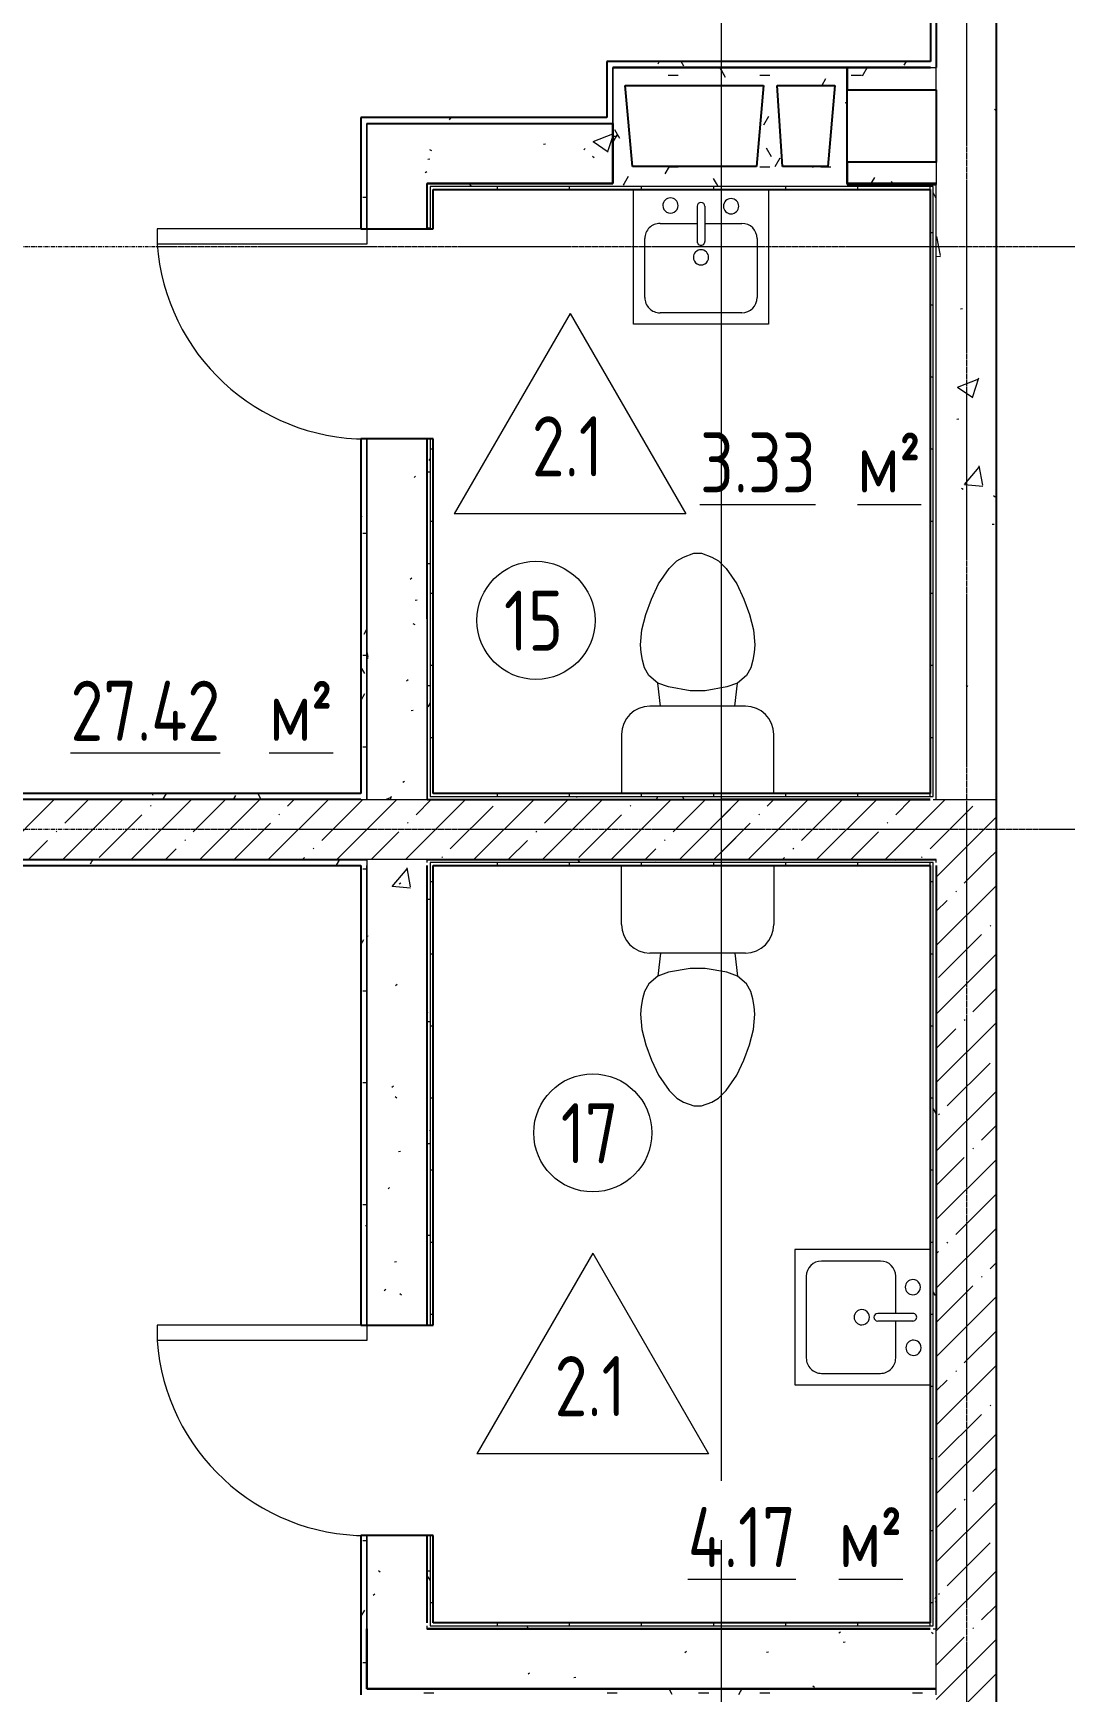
# Model space of a CAD drawing. Header units: millimetres. Extents: x -11854 to 4360091, y -19344 to 4989148.
# Drawn here: x 45137 to 48570, y 11977 to 17498 of the extents above; entities that cross this region are included whole.
import ezdxf

# ---------------------------------------------------------------- set-up
doc = ezdxf.new("R2010")
doc.units = ezdxf.units.MM
doc.linetypes.add('Линия сетки', pattern=[22.225, 12.7, -3.175, 3.175, -3.175])
for name, color, linetype, lineweight in [('A-AREA-IDEN', 254, 'Continuous', 9), ('A-DETL', 254, 'Continuous', 9), ('A-DOOR', 254, 'Continuous', 9), ('A-WALL', 254, 'Continuous', 9), ('P-SANR-FIXT', 254, 'Continuous', 9), ('S-GRID', 254, 'Continuous', 9)]:
    doc.layers.add(name, color=color, linetype=linetype, lineweight=lineweight)
doc.styles.add('ISOCPEUR', font='isocpeur.ttf', dxfattribs={"width": 0.8, "height": 200})
doc.styles.add('ISOCPEUR_B', font='', dxfattribs={"width": 0.8, "height": 200})
doc.styles.add('ISOCPEUR_B_1', font='', dxfattribs={"width": 0.8, "height": 200})
doc.styles.get('ISOCPEUR_B').set_extended_font_data('ISOCPEUR', bold=True)
doc.styles.get('ISOCPEUR_B_1').set_extended_font_data('ISOCPEUR', bold=True)
pattern_1 = [(45, (542041.67, 20914.14), (-114.049253, 114.049253), []), (45, (542155.72, 20914.14), (-114.049253, 114.049253), [201.613, -40.323, 3.353, -36.97])]
pattern_2 = [(50, (542041.7, 20914.14), (728.7365, -63.7558), [76.2, -838.2]), (355, (542041.7, 20914.14), (-140.9716, 764.2276), [60.96, -670.56]), (100.451, (542102.4, 20908.8), (587.77, 700.4668), [64.76, -712.36]), (46.184, (542041.7, 21117.3), (1084.3162, -168.171), [114.3, -1257.3]), (96.636, (542132, 21103.3), (949.61, 989.7098), [97.14, -1068.54]), (351.184, (542041.7, 21117.3), (949.6206, 989.7012), [91.44, -1005.84]), (21, (542143.3, 21066.54), (606.4579, -409.0606), [76.2, -838.2]), (326, (542143.3, 21066.54), (247.2083, 736.7529), [60.96, -670.56]), (71.451, (542193.8, 21032.46), (853.6683, 327.6855), [64.76, -712.36]), (37.5, (542041.67, 20914.14), (12.3547, 338.22012), [6.706, -655.726, 6.706, -674.014, -673.1]), (37.5, (542041.67, 20914.14), (12.3547, 338.22012), [-1343.152, 6.706, -666.394]), (7.5, (542041.67, 20914.14), (267.27887, 400.72213), [6.706, -381.406, 6.706, -640.486, -256.54]), (7.5, (542041.67, 20914.14), (267.27887, 400.72213), [-1035.304, 6.706, -249.834]), (327.5, (541815.1, 20914.14), (542.36333, -22.91534), [6.706, -247.294, 6.706, -785.774, -1051.56]), (327.5, (541815.1, 20914.14), (542.36333, -22.91534), [-1046.48, 6.706, -1044.854]), (317.5, (541713.5, 20914.14), (592.51696, 101.7071), [6.706, -323.494, 6.706, -519.582, -746.76]), (317.5, (541713.5, 20914.14), (592.51696, 101.7071), [-856.488, 6.706, -740.054])]
pattern_3 = [(0, (542041.67, 20914.14), (406.4, 101.6), [33.528, -271.272, 33.528, -271.272, -1625.6]), (0, (542041.67, 20914.14), (406.4, 101.6), [-609.6, 33.528, -576.072, 33.528, -271.272, -711.2]), (0, (542041.67, 20914.14), (406.4, 101.6), [-1524, 33.528, -169.672, 33.528, -474.472]), (120, (542194.07, 20964.94), (-291.18818, 301.152724), [33.528, -271.272, 33.528, -1896.872]), (120, (542194.07, 20964.94), (-291.18818, 301.152724), [-338.328, -271.272, 33.528, -576.072, -1016]), (120, (542194.07, 20964.94), (-291.18818, 301.152724), [-1219.2, 33.528, -271.272, 33.528, -677.672]), (120, (542194.07, 20964.94), (-291.18818, 301.152724), [-1557.528, -169.672, 33.528, -474.472]), (240, (542244.87, 21168.14), (-115.21182, -402.752724), [33.528, -271.272, 33.528, -1896.872]), (240, (542244.87, 21168.14), (-115.21182, -402.752724), [-338.328, -271.272, 33.528, -576.072, -1016]), (240, (542244.87, 21168.14), (-115.21182, -402.752724), [-1219.2, 33.528, -271.272, 33.528, -677.672]), (240, (542244.87, 21168.14), (-115.21182, -402.752724), [-1557.528, -169.672, 33.528, -474.472])]
pattern_4 = [(0, (542041.67, 20914.14), (0, 240), []), (90, (542041.67, 20914.14), (-240, 1e-14), [])]
pattern_5 = [(45, (542041.67, 20914.14), (-114.049253, 114.049253), []), (45, (542155.72, 20914.14), (-114.049253, 114.049253), [201.613, -40.323, 3.353, -36.97])]
pattern_6 = [(50, (542041.7, 20914.14), (728.7365, -63.7558), [76.2, -838.2]), (355, (542041.7, 20914.14), (-140.9716, 764.2276), [60.96, -670.56]), (100.451, (542102.4, 20908.8), (587.77, 700.4668), [64.76, -712.36]), (46.184, (542041.7, 21117.3), (1084.3162, -168.171), [114.3, -1257.3]), (96.636, (542132, 21103.3), (949.61, 989.7098), [97.14, -1068.54]), (351.184, (542041.7, 21117.3), (949.6206, 989.7012), [91.44, -1005.84]), (21, (542143.3, 21066.54), (606.4579, -409.0606), [76.2, -838.2]), (326, (542143.3, 21066.54), (247.2083, 736.7529), [60.96, -670.56]), (71.451, (542193.8, 21032.46), (853.6683, 327.6855), [64.76, -712.36]), (37.5, (542041.67, 20914.14), (12.3547, 338.22012), [6.706, -655.726, 6.706, -674.014, -673.1]), (37.5, (542041.67, 20914.14), (12.3547, 338.22012), [-1343.152, 6.706, -666.394]), (7.5, (542041.67, 20914.14), (267.27887, 400.72213), [6.706, -381.406, 6.706, -640.486, -256.54]), (7.5, (542041.67, 20914.14), (267.27887, 400.72213), [-1035.304, 6.706, -249.834]), (327.5, (541815.1, 20914.14), (542.36333, -22.91534), [6.706, -247.294, 6.706, -785.774, -1051.56]), (327.5, (541815.1, 20914.14), (542.36333, -22.91534), [-1046.48, 6.706, -1044.854]), (317.5, (541713.5, 20914.14), (592.51696, 101.7071), [6.706, -323.494, 6.706, -519.582, -746.76]), (317.5, (541713.5, 20914.14), (592.51696, 101.7071), [-856.488, 6.706, -740.054])]
pattern_7 = [(0, (542041.67, 20914.14), (406.4, 101.6), [33.528, -271.272, 33.528, -271.272, -1625.6]), (0, (542041.67, 20914.14), (406.4, 101.6), [-609.6, 33.528, -576.072, 33.528, -271.272, -711.2]), (0, (542041.67, 20914.14), (406.4, 101.6), [-1524, 33.528, -169.672, 33.528, -474.472]), (120, (542194.07, 20964.94), (-291.18818, 301.152724), [33.528, -271.272, 33.528, -1896.872]), (120, (542194.07, 20964.94), (-291.18818, 301.152724), [-338.328, -271.272, 33.528, -576.072, -1016]), (120, (542194.07, 20964.94), (-291.18818, 301.152724), [-1219.2, 33.528, -271.272, 33.528, -677.672]), (120, (542194.07, 20964.94), (-291.18818, 301.152724), [-1557.528, -169.672, 33.528, -474.472]), (240, (542244.87, 21168.14), (-115.21182, -402.752724), [33.528, -271.272, 33.528, -1896.872]), (240, (542244.87, 21168.14), (-115.21182, -402.752724), [-338.328, -271.272, 33.528, -576.072, -1016]), (240, (542244.87, 21168.14), (-115.21182, -402.752724), [-1219.2, 33.528, -271.272, 33.528, -677.672]), (240, (542244.87, 21168.14), (-115.21182, -402.752724), [-1557.528, -169.672, 33.528, -474.472])]

# ---------------------------------------------------------------- blocks, each defined once
blk = doc.blocks.new('Кухонная мойка-Островок - 450 x 450 мм-V9-1Б')
at = {"layer": 'P-SANR-FIXT'}
for p, q in [((240.7, 227.3), (-209.3, 227.3)), ((-209.3, 227.3), (-209.3, -222.7)), ((240.7, -222.7), (240.7, 227.3)), ((3, 170.2), (3, 53.1)), ((28.4, 170.2), (28.4, 53.1)), ((3, 113), (-120.4, 113)), ((151.8, 113), (28.4, 113)), ((-171.2, 62.2), (-171.2, -133.8)), ((202.6, -133.8), (202.6, 62.2)), ((-120.4, -184.6), (151.8, -184.6)), ((-209.3, -222.7), (240.7, -222.7))]:
    blk.add_line(p, q, dxfattribs=at)
for centre, radius, start, end in [((-84.3, 170.2), 25.4, 360, 180), ((-84.3, 170.2), 25.4, 180, 360), ((15.7, 170.2), 12.7, 360, 180), ((117.3, 172.3), 25.4, 360, 180), ((117.3, 172.3), 25.4, 180, 0), ((-120.4, 62.2), 50.8, 90, 180), ((151.8, 62.2), 50.8, 360, 90), ((15.7, 0), 25.4, 360, 180), ((15.7, 0), 25.4, 180, 0), ((15.7, 53.1), 12.7, 180, 0), ((-120.4, -133.8), 50.8, 180, 270), ((151.8, -133.8), 50.8, 270, 0)]:
    blk.add_arc(centre, radius, start, end, dxfattribs=at)
blk = doc.blocks.new('Одиночные-Щитовые - Дверной блок внутренний глухой ДГ 21х7 Л-4429184-1В')
at = {"layer": 'A-DOOR', "lineweight": 18}
for p, q in [((299, 100), (299, 798.1)), ((350, 798.1), (299, 798.1)), ((350, 100), (350, 798.1)), ((350, 100), (299, 100))]:
    blk.add_line(p, q, dxfattribs=at)
at = {"layer": 'A-DOOR'}
blk.add_arc((350, 100), 700, 94.1781, 180, dxfattribs=at)
blk = doc.blocks.new('Туалет-Домашний-3D - Туалет-Домашний-3D-2034792-1В')
at = {"layer": 'P-SANR-FIXT'}
for p, q in [((-95, 254), (-69.6, 279.4)), ((-69.6, 279.4), (-47.6, 292.1)), ((-47.6, 292.1), (-12.7, 304.8)), ((-12.7, 304.8), (12.7, 304.8)), ((12.7, 304.8), (47.6, 292.1)), ((47.6, 292.1), (69.6, 279.4)), ((69.6, 279.4), (95, 254)), ((-130.2, 203.2), (-95, 254)), ((95, 254), (130.2, 203.2)), ((-153.9, 152.4), (-130.2, 203.2)), ((130.2, 203.2), (153.9, 152.4)), ((-172.4, 101.6), (-153.9, 152.4)), ((153.9, 152.4), (172.4, 101.6)), ((-186.1, 50.6), (-172.4, 101.6)), ((172.4, 101.6), (186.1, 50.6)), ((-190.5, 0), (-186.1, 50.6)), ((186.1, 50.6), (190.5, 0)), ((-188.3, -25.3), (-190.5, 0)), ((-183.8, -50.8), (-188.3, -25.3)), ((-177, -76.2), (-183.8, -50.8)), ((183.8, -50.8), (177, -76.2)), ((188.3, -25.3), (183.8, -50.8)), ((190.5, 0), (188.3, -25.3)), ((-162.6, -101.6), (-177, -76.2)), ((-132.3, -127), (-162.6, -101.6)), ((162.6, -101.6), (132.3, -127)), ((177, -76.2), (162.6, -101.6)), ((-97.4, -139.7), (-132.3, -127)), ((-123.5, -203.8), (-132.3, -127)), ((-25.4, -152.4), (-97.4, -139.7)), ((25.4, -152.4), (-25.4, -152.4)), ((97.4, -139.7), (25.4, -152.4)), ((132.3, -127), (97.4, -139.7)), ((123.5, -203.8), (132.3, -127)), ((158.7, -203.8), (-158.8, -203.8)), ((-253.4, -298.4), (-253.4, -494.7)), ((253.4, -494.7), (253.4, -298.4))]:
    blk.add_line(p, q, dxfattribs=at)
for centre, start, end in [((-158.8, -298.4), 90, 180), ((158.7, -298.4), 0, 90)]:
    blk.add_arc(centre, 94.6, start, end, dxfattribs=at)
blk = doc.blocks.new('Кухонная мойка-Островок - 450 x 450 мм-V3-1В')
at = {"layer": 'P-SANR-FIXT'}
for p, q in [((-209.3, 222.7), (240.7, 222.7)), ((-209.3, -225.4), (-209.3, 222.7)), ((240.7, 222.7), (240.7, -225.4)), ((-120.4, 184.6), (151.8, 184.6)), ((-171.2, -62.2), (-171.2, 133.8)), ((202.6, 133.8), (202.6, -62.2)), ((3, -170.2), (3, -53.1)), ((28.4, -170.2), (28.4, -53.1)), ((3, -113), (-120.4, -113)), ((151.8, -113), (28.4, -113))]:
    blk.add_line(p, q, dxfattribs=at)
for centre, radius, start, end in [((-120.4, 133.8), 50.8, 90, 180), ((151.8, 133.8), 50.8, 360, 90), ((15.7, 0), 25.4, 360, 180), ((15.7, 0), 25.4, 180, 0), ((15.7, -53.1), 12.7, 360, 180), ((-120.4, -62.2), 50.8, 180, 270), ((151.8, -62.2), 50.8, 270, 0), ((-84.3, -170.2), 25.4, 0, 180), ((117.3, -172.3), 25.4, 360, 180), ((-84.3, -170.2), 25.4, 180, 0), ((15.7, -170.2), 12.7, 180, 360), ((117.3, -172.3), 25.4, 180, 0)]:
    blk.add_arc(centre, radius, start, end, dxfattribs=at)
blk = doc.blocks.new('Туалет-Домашний-3D - Туалет-Домашний-3D-2031272-1В')
at = {"layer": 'P-SANR-FIXT'}
for p, q in [((-253.4, 298.4), (-253.4, 494.7)), ((253.4, 494.7), (253.4, 298.4)), ((158.7, 203.8), (-158.8, 203.8)), ((-123.5, 203.8), (-132.3, 127)), ((123.5, 203.8), (132.3, 127)), ((-132.3, 127), (-162.6, 101.6)), ((-97.4, 139.7), (-132.3, 127)), ((-25.4, 152.4), (-97.4, 139.7)), ((25.4, 152.4), (-25.4, 152.4)), ((97.4, 139.7), (25.4, 152.4)), ((132.3, 127), (97.4, 139.7)), ((162.6, 101.6), (132.3, 127)), ((-177, 76.2), (-183.8, 50.8)), ((-162.6, 101.6), (-177, 76.2)), ((177, 76.2), (162.6, 101.6)), ((183.8, 50.8), (177, 76.2)), ((-188.3, 25.3), (-190.5, 0)), ((-190.5, 0), (-186.1, -50.6)), ((-183.8, 50.8), (-188.3, 25.3)), ((188.3, 25.3), (183.8, 50.8)), ((186.1, -50.6), (190.5, 0)), ((190.5, 0), (188.3, 25.3)), ((-186.1, -50.6), (-172.4, -101.6)), ((172.4, -101.6), (186.1, -50.6)), ((-172.4, -101.6), (-153.9, -152.4)), ((153.9, -152.4), (172.4, -101.6)), ((-153.9, -152.4), (-130.2, -203.2)), ((130.2, -203.2), (153.9, -152.4)), ((-130.2, -203.2), (-95, -254)), ((95, -254), (130.2, -203.2)), ((-95, -254), (-69.6, -279.4)), ((69.6, -279.4), (95, -254)), ((-69.6, -279.4), (-47.6, -292.1)), ((-47.6, -292.1), (-12.7, -304.8)), ((-12.7, -304.8), (12.7, -304.8)), ((12.7, -304.8), (47.6, -292.1)), ((47.6, -292.1), (69.6, -279.4))]:
    blk.add_line(p, q, dxfattribs=at)
for centre, start, end in [((-158.8, 298.4), 180, 270), ((158.7, 298.4), 270, 360)]:
    blk.add_arc(centre, 94.6, start, end, dxfattribs=at)
blk = doc.blocks.new('Кухонная мойка-Островок - 450 x 450 мм-2032278-1В')
at = {"layer": 'P-SANR-FIXT'}
for p, q in [((240.7, 227.3), (-209.3, 227.3)), ((-209.3, 227.3), (-209.3, -222.7)), ((240.7, -222.7), (240.7, 227.3)), ((3, 170.2), (3, 53.1)), ((28.4, 170.2), (28.4, 53.1)), ((3, 113), (-120.4, 113)), ((151.8, 113), (28.4, 113)), ((-171.2, 62.2), (-171.2, -133.8)), ((202.6, -133.8), (202.6, 62.2)), ((-120.4, -184.6), (151.8, -184.6)), ((-209.3, -222.7), (240.7, -222.7))]:
    blk.add_line(p, q, dxfattribs=at)
for centre, radius, start, end in [((-84.3, 170.2), 25.4, 360, 180), ((-84.3, 170.2), 25.4, 180, 360), ((15.7, 170.2), 12.7, 360, 180), ((117.3, 172.3), 25.4, 360, 180), ((117.3, 172.3), 25.4, 180, 0), ((-120.4, 62.2), 50.8, 90, 180), ((151.8, 62.2), 50.8, 360, 90), ((15.7, 0), 25.4, 360, 180), ((15.7, 0), 25.4, 180, 0), ((15.7, 53.1), 12.7, 180, 0), ((-120.4, -133.8), 50.8, 180, 270), ((151.8, -133.8), 50.8, 270, 0)]:
    blk.add_arc(centre, radius, start, end, dxfattribs=at)
blk = doc.blocks.new('АР-Марка-Помещения-Этаж_Секция_Номер - Номер-1294543-1В')
at = {"layer": 'A-AREA-IDEN'}
blk.add_circle((0, 1.219), 1.965, dxfattribs=at)
blk = doc.blocks.new('МАРКА ПОМЕЩЕНИЯ - ПОЛЫ - МАРКА ПОМЕЩЕНИЯ - ПОЛЫ-6348053-1В')
at = {"layer": 'A-AREA-IDEN'}
for p, q in [((0, 4.233), (-3.855, -2.444)), ((0, 4.233), (3.855, -2.444)), ((3.855, -2.444), (-3.855, -2.444))]:
    blk.add_line(p, q, dxfattribs=at)

msp = doc.modelspace()

# ---------------------------------------------------------------- hatches: boundary and pattern name
at = {"layer": 'A-WALL'}
h = msp.add_hatch(dxfattribs=at)
h.set_pattern_fill('FP_5', color=8, style=0, pattern_type=2)
h.set_pattern_definition(pattern_3)
h.paths.add_polyline_path([(48142.6, 17384), (48142.6, 18277.4), (48122.6, 18277.4), (48122.6, 17384)])
h = msp.add_hatch(dxfattribs=at)
h.set_pattern_fill('FP_5', color=8, style=0, pattern_type=2)
h.set_pattern_definition(pattern_7)
h.paths.add_polyline_path([(48142.6, 17384), (48142.6, 18277.4), (48122.6, 18277.4), (48122.6, 17384)])
h = msp.add_hatch(dxfattribs=at)
h.set_pattern_fill('FP_2', color=8, style=0, pattern_type=2)
h.set_pattern_definition(pattern_2)
h.paths.add_polyline_path([(48342.4, 14947.4), (48342.4, 18297.4), (48142.4, 18297.4), (48142.4, 14947.4), (48237, 14947.4)])
h = msp.add_hatch(dxfattribs=at)
h.set_pattern_fill('FP_1', color=8, style=0, pattern_type=2)
h.set_pattern_definition(pattern_6)
h.paths.add_polyline_path([(48342.4, 14947.4), (48342.4, 18297.4), (48142.4, 18297.4), (48142.4, 14947.4)])
h = msp.add_hatch(dxfattribs=at)
h.set_pattern_fill('FP_5', color=8, style=0, pattern_type=2)
h.set_pattern_definition(pattern_7)
h.paths.add_polyline_path([(48122.6, 17384), (48122.6, 17404), (47046.2, 17404), (47046.2, 17384), (47616.7, 17384)])
h = msp.add_hatch(dxfattribs=at)
h.set_pattern_fill('FP_5', color=8, style=0, pattern_type=2)
h.set_pattern_definition(pattern_3)
h.paths.add_polyline_path([(48122.6, 17384), (48122.6, 17404), (47427, 17404), (47427, 17384), (47944.5, 17384)])
h = msp.add_hatch(dxfattribs=at)
h.set_pattern_fill('FP_5', color=8, style=0, pattern_type=2)
h.set_pattern_definition(pattern_7)
h.paths.add_polyline_path([(47066.2, 16997.4), (47846.2, 16997.4), (47846.2, 17384), (47066.2, 17384), (47066.2, 17197.4)])
h.paths.add_polyline_path([(47543.7, 17054), (47131, 17054), (47106.9, 17324), (47567.6, 17324)])
h.paths.add_polyline_path([(47781.2, 17054), (47630.1, 17054), (47613.2, 17324), (47805.1, 17324), (47803.8, 17308.5)])
h = msp.add_hatch(dxfattribs=at)
h.set_pattern_fill('FP_5', color=8, style=0, pattern_type=2)
h.set_pattern_definition(pattern_3)
h.paths.add_polyline_path([(47846.2, 16997.4), (47846.2, 17384), (47427, 17384), (47427, 17324), (47567.6, 17324), (47543.7, 17054), (47427, 17054), (47427, 16997.4), (47651.9, 16997.4)])
h.paths.add_polyline_path([(47781.2, 17054), (47630.1, 17054), (47613.2, 17324), (47805.1, 17324)])
h = msp.add_hatch(dxfattribs=at)
h.set_pattern_fill('FP_5', color=8, style=0, pattern_type=2)
h.set_pattern_definition(pattern_3)
h.paths.add_polyline_path([(48142.4, 17309), (48142.4, 17384), (47846.2, 17384), (47846.2, 17309), (47944.5, 17309)])
h = msp.add_hatch(dxfattribs=at)
h.set_pattern_fill('FP_5', color=8, style=0, pattern_type=2)
h.set_pattern_definition(pattern_7)
h.paths.add_polyline_path([(48142.4, 17309), (48142.4, 17384), (47846.2, 17384), (47846.2, 17309)])
h = msp.add_hatch(dxfattribs=at)
h.set_pattern_fill('FP_5', color=8, style=0, pattern_type=2)
h.set_pattern_definition(pattern_7)
h.paths.add_polyline_path([(46247.4, 17197.4), (47046.2, 17197.4), (47046.2, 17217.4), (46227.4, 17217.4), (46227.4, 17197.4)])
h = msp.add_hatch(dxfattribs=at)
h.set_pattern_fill('FP_5', color=8, style=0, pattern_type=2)
h.set_pattern_definition(pattern_7)
h.paths.add_polyline_path([(46247.4, 14947.4), (46247.4, 16147.4), (46227.4, 16147.4), (46227.4, 14947.4)])
h.paths.add_polyline_path([(46227.4, 16847.4), (46247.4, 16847.4), (46247.4, 17197.4), (46227.4, 17197.4)])
h = msp.add_hatch(dxfattribs=at)
h.set_pattern_fill('FP_1', color=8, style=0, pattern_type=2)
h.set_pattern_definition(pattern_6)
h.paths.add_polyline_path([(46247.5, 14947.4), (46447.5, 14947.4), (46447.4, 16147.4), (46247.4, 16147.4), (46247.5, 15325.7)])
h.paths.add_polyline_path([(46247.4, 16847.4), (46447.4, 16847.4), (46447.4, 17197.4), (46247.4, 17197.4)])
h = msp.add_hatch(dxfattribs=at)
h.set_pattern_fill('FP_1', color=8, style=0, pattern_type=2)
h.set_pattern_definition(pattern_6)
h.paths.add_polyline_path([(47066.2, 16997.4), (47066.2, 17197.4), (46447.4, 17197.4), (46447.4, 16997.4)])
h = msp.add_hatch(dxfattribs=at)
h.set_pattern_fill('FP_5', color=8, style=0, pattern_type=2)
h.set_pattern_definition(pattern_3)
h.paths.add_polyline_path([(47846.2, 16994), (48142.4, 16994), (48142.4, 17069), (47846.2, 17069)])
h = msp.add_hatch(dxfattribs=at)
h.set_pattern_fill('FP_5', color=8, style=0, pattern_type=2)
h.set_pattern_definition(pattern_7)
h.paths.add_polyline_path([(47846.2, 16994), (48142.4, 16994), (48142.4, 17069), (47846.2, 17069)])
h = msp.add_hatch(dxfattribs=at)
h.set_pattern_fill('FP_5', color=8, style=0, pattern_type=2)
h.set_pattern_definition(pattern_7)
h.paths.add_polyline_path([(46447.5, 14947.4), (46457.5, 14947.4), (46457.5, 16147.4), (46447.5, 16147.4), (46447.5, 15325.7)])
h.paths.add_polyline_path([(46447.5, 16847.4), (46457.5, 16847.4), (46457.5, 16997.4), (46447.5, 16997.4)])
h = msp.add_hatch(dxfattribs=at)
h.set_pattern_fill('FP_5', color=8, style=0, pattern_type=2)
h.set_pattern_definition(pattern_7)
h.paths.add_polyline_path([(48132.4, 16987.4), (48132.4, 16997.4), (46457.5, 16997.4), (46457.5, 16987.4), (48122.4, 16987.4)])
h = msp.add_hatch(dxfattribs=at)
h.set_pattern_fill('FP_6', color=8, style=0, pattern_type=2)
h.set_pattern_definition(pattern_4)
h.paths.add_polyline_path([(46467.5, 14957.4), (46467.5, 16147.4), (46457.5, 16147.4), (46457.5, 14957.4)])
h.paths.add_polyline_path([(46457.5, 16847.4), (46467.5, 16847.4), (46467.5, 16987.4), (46457.5, 16987.4)])
h = msp.add_hatch(dxfattribs=at)
h.set_pattern_fill('FP_6', color=8, style=0, pattern_type=2)
h.set_pattern_definition(pattern_4)
h.paths.add_polyline_path([(48122.4, 16977.4), (48122.4, 16987.4), (46467.5, 16987.4), (46467.5, 16977.4), (47616.7, 16977.4)])
h = msp.add_hatch(dxfattribs=at)
h.set_pattern_fill('FP_5', color=8, style=0, pattern_type=2)
h.set_pattern_definition(pattern_3)
h.paths.add_polyline_path([(48132.4, 16987.4), (48132.4, 16997.4), (47427, 16997.4), (47427, 16987.4), (48122.4, 16987.4)])
h = msp.add_hatch(dxfattribs=at)
h.set_pattern_fill('FP_6', color=8, style=0, pattern_type=2)
h.set_pattern_definition(pattern_4)
h.paths.add_polyline_path([(48122.4, 16977.4), (48122.4, 16987.4), (47427, 16987.4), (47427, 16977.4), (47944.5, 16977.4)])
h = msp.add_hatch(dxfattribs=at)
h.set_pattern_fill('FP_6', color=8, style=0, pattern_type=2)
h.set_pattern_definition(pattern_4)
h.paths.add_polyline_path([(48122.4, 14957.4), (48132.4, 14957.9), (48132.4, 16987.4), (48122.4, 16987.4), (48122.4, 14957.9)])
h = msp.add_hatch(dxfattribs=at)
h.set_pattern_fill('FP_6', color=8, style=0, pattern_type=2)
h.set_pattern_definition(pattern_4)
h.paths.add_polyline_path([(48122.4, 14957.4), (48132.4, 14957.4), (48132.4, 16987.4), (48122.4, 16987.4), (48122.4, 14967.4)])
h = msp.add_hatch(dxfattribs=at)
h.set_pattern_fill('FP_5', color=8, style=0, pattern_type=2)
h.set_pattern_definition(pattern_3)
h.paths.add_polyline_path([(48132.4, 14947.4), (48142.4, 14947.4), (48142.4, 16997.4), (48132.4, 16997.4), (48132.4, 14957.4)])
h = msp.add_hatch(dxfattribs=at)
h.set_pattern_fill('FP_5', color=8, style=0, pattern_type=2)
h.set_pattern_definition(pattern_7)
h.paths.add_polyline_path([(48132.4, 14947.4), (48142.4, 14947.4), (48142.4, 16997.4), (48132.4, 16997.4), (48132.4, 14957.4)])
h = msp.add_hatch(dxfattribs=at)
h.set_pattern_fill('FP_5', color=8, style=0, pattern_type=2)
h.set_pattern_definition(pattern_7)
h.paths.add_polyline_path([(46227.4, 14947.4), (46227.4, 14967.4), (43842.5, 14967.4), (43842.5, 14947.4), (45782.3, 14947.4)])
h = msp.add_hatch(dxfattribs=at)
h.set_pattern_fill('FP_6', color=8, style=0, pattern_type=2)
h.set_pattern_definition(pattern_4)
h.paths.add_polyline_path([(48122.4, 14957.4), (48122.4, 14967.4), (46467.5, 14967.4), (46467.5, 14957.4), (47616.7, 14957.4)])
h = msp.add_hatch(dxfattribs=at)
h.set_pattern_fill('FP_6', color=8, style=0, pattern_type=2)
h.set_pattern_definition(pattern_4)
h.paths.add_polyline_path([(48122.4, 14957.4), (48122.4, 14967.4), (47427, 14967.4), (47427, 14957.4), (47651.9, 14957.4)])
h = msp.add_hatch(dxfattribs=at)
h.set_pattern_fill('FP_2', color=8, style=0, pattern_type=2)
h.set_pattern_definition(pattern_5)
h.paths.add_polyline_path([(46447.4, 14747.4), (48342.4, 14747.4), (48342.4, 14947.4), (42142.6, 14947.4), (42142.6, 14747.4), (46247.4, 14747.4)])
h.paths.add_polyline_path([(41442.6, 14747.4), (41442.6, 14947.4), (41042.6, 14947.4), (41042.6, 14747.4)])
h = msp.add_hatch(dxfattribs=at)
h.set_pattern_fill('FP_5', color=8, style=0, pattern_type=2)
h.set_pattern_definition(pattern_7)
h.paths.add_polyline_path([(48132.4, 14947.4), (48132.4, 14957.4), (46457.5, 14957.4), (46457.5, 14947.4), (48122.4, 14947.4)])
h = msp.add_hatch(dxfattribs=at)
h.set_pattern_fill('FP_1', color=8, style=0, pattern_type=2)
h.set_pattern_definition(pattern_1)
h.paths.add_polyline_path([(48342.4, 14747.4), (48342.4, 14947.4), (47427, 14947.4), (47427, 14747.4), (48237, 14747.4)])
h = msp.add_hatch(dxfattribs=at)
h.set_pattern_fill('FP_5', color=8, style=0, pattern_type=2)
h.set_pattern_definition(pattern_7)
h.paths.add_polyline_path([(46227.4, 14727.4), (46247.4, 14727.4), (46247.4, 14747.4), (44847.4, 14747.4), (44847.4, 14727.4), (45782.3, 14727.4)])
h = msp.add_hatch(dxfattribs=at)
h.set_pattern_fill('FP_1', color=8, style=0, pattern_type=2)
h.set_pattern_definition(pattern_6)
h.paths.add_polyline_path([(46447.4, 12187.4), (46447.4, 12497.4), (46247.4, 12497.4), (46247.4, 12187.4)])
h.paths.add_polyline_path([(46247.4, 13197.4), (46447.4, 13197.4), (46447.4, 14747.4), (46247.4, 14747.4), (46247.4, 14334.3)])
h = msp.add_hatch(dxfattribs=at)
h.set_pattern_fill('FP_5', color=8, style=0, pattern_type=2)
h.set_pattern_definition(pattern_7)
h.paths.add_polyline_path([(48142.4, 14737.4), (48142.4, 14747.4), (46447.4, 14747.4), (46447.4, 14737.4), (48132.4, 14737.4)])
h = msp.add_hatch(dxfattribs=at)
h.set_pattern_fill('FP_5', color=8, style=0, pattern_type=2)
h.set_pattern_definition(pattern_3)
h.paths.add_polyline_path([(48142.4, 14737.4), (48142.4, 14747.4), (47427, 14747.4), (47427, 14737.4), (48132.4, 14737.4)])
h = msp.add_hatch(dxfattribs=at)
h.set_pattern_fill('FP_1', color=8, style=0, pattern_type=2)
h.set_pattern_definition(pattern_1)
h.paths.add_polyline_path([(48342.4, 8817.4), (48342.4, 14747.4), (48142.4, 14747.4), (48142.4, 8817.4)])
h = msp.add_hatch(dxfattribs=at)
h.set_pattern_fill('FP_2', color=8, style=0, pattern_type=2)
h.set_pattern_definition(pattern_5)
h.paths.add_polyline_path([(48342.4, 8817.4), (48342.4, 14747.4), (48142.4, 14747.4), (48142.4, 8817.4)])
h = msp.add_hatch(dxfattribs=at)
h.set_pattern_fill('FP_5', color=8, style=0, pattern_type=2)
h.set_pattern_definition(pattern_7)
h.paths.add_polyline_path([(46227.4, 11967.4), (46247.4, 11967.4), (46247.4, 12497.4), (46227.4, 12497.4), (46227.4, 12351.5)])
h.paths.add_polyline_path([(46227.4, 13197.4), (46247.4, 13197.4), (46247.4, 14727.4), (46227.4, 14727.4), (46227.4, 14334.3)])
h = msp.add_hatch(dxfattribs=at)
h.set_pattern_fill('FP_5', color=8, style=0, pattern_type=2)
h.set_pattern_definition(pattern_7)
h.paths.add_polyline_path([(46457.5, 12197.4), (46457.5, 12497.4), (46447.5, 12497.4), (46447.4, 12197.4)])
h.paths.add_polyline_path([(46447.5, 13197.4), (46457.5, 13197.4), (46457.5, 14737.4), (46447.4, 14737.4), (46447.5, 14727.4), (46447.5, 14334.3)])
h = msp.add_hatch(dxfattribs=at)
h.set_pattern_fill('FP_6', color=8, style=0, pattern_type=2)
h.set_pattern_definition(pattern_4)
h.paths.add_polyline_path([(48122.4, 14727.4), (48132.4, 14727.4), (48132.4, 14737.4), (46457.5, 14737.4), (46457.5, 14727.4), (47616.7, 14727.4)])
h = msp.add_hatch(dxfattribs=at)
h.set_pattern_fill('FP_6', color=8, style=0, pattern_type=2)
h.set_pattern_definition(pattern_4)
h.paths.add_polyline_path([(46467.5, 12207.4), (46467.5, 12497.4), (46457.5, 12497.4), (46457.5, 12207.4)])
h.paths.add_polyline_path([(46457.5, 13197.4), (46467.5, 13197.4), (46467.5, 14727.4), (46457.5, 14727.4), (46457.5, 14334.3)])
h = msp.add_hatch(dxfattribs=at)
h.set_pattern_fill('FP_6', color=8, style=0, pattern_type=2)
h.set_pattern_definition(pattern_4)
h.paths.add_polyline_path([(48122.4, 14727.4), (48132.4, 14727.4), (48132.4, 14737.4), (47427, 14737.4), (47427, 14727.4), (47651.9, 14727.4)])
h = msp.add_hatch(dxfattribs=at)
h.set_pattern_fill('FP_6', color=8, style=0, pattern_type=2)
h.set_pattern_definition(pattern_4)
h.paths.add_polyline_path([(48122.4, 12197.4), (48132.4, 12197.4), (48132.4, 14727.4), (48122.4, 14727.4), (48122.4, 12207.4)])
h = msp.add_hatch(dxfattribs=at)
h.set_pattern_fill('FP_6', color=8, style=0, pattern_type=2)
h.set_pattern_definition(pattern_4)
h.paths.add_polyline_path([(48122.4, 12197.4), (48132.4, 12197.4), (48132.4, 14727.4), (48122.4, 14727.4), (48122.4, 12207.4)])
h = msp.add_hatch(dxfattribs=at)
h.set_pattern_fill('FP_5', color=8, style=0, pattern_type=2)
h.set_pattern_definition(pattern_3)
h.paths.add_polyline_path([(48142.4, 12187.4), (48142.4, 14737.4), (48132.4, 14737.4), (48132.4, 12187.4)])
h = msp.add_hatch(dxfattribs=at)
h.set_pattern_fill('FP_5', color=8, style=0, pattern_type=2)
h.set_pattern_definition(pattern_7)
h.paths.add_polyline_path([(48142.4, 12187.4), (48142.4, 14737.4), (48132.4, 14737.4), (48132.4, 12187.4)])
h = msp.add_hatch(dxfattribs=at)
h.set_pattern_fill('FP_6', color=8, style=0, pattern_type=2)
h.set_pattern_definition(pattern_4)
h.paths.add_polyline_path([(48122.4, 12197.4), (48122.4, 12207.4), (46457.5, 12207.4), (46457.5, 12197.4), (47616.7, 12197.4)])
h = msp.add_hatch(dxfattribs=at)
h.set_pattern_fill('FP_6', color=8, style=0, pattern_type=2)
h.set_pattern_definition(pattern_4)
h.paths.add_polyline_path([(47427, 12197.4), (48122.4, 12197.4), (48122.4, 12207.4), (47427, 12207.4), (47427, 12201.6)])
h = msp.add_hatch(dxfattribs=at)
h.set_pattern_fill('FP_1', color=8, style=0, pattern_type=2)
h.set_pattern_definition(pattern_6)
h.paths.add_polyline_path([(48142.4, 11987.4), (48142.4, 12187.4), (46247.4, 12187.4), (46247.4, 11987.4), (47616.7, 11987.4)])
h = msp.add_hatch(dxfattribs=at)
h.set_pattern_fill('FP_5', color=8, style=0, pattern_type=2)
h.set_pattern_definition(pattern_7)
h.paths.add_polyline_path([(48132.4, 12187.4), (48132.4, 12197.4), (46447.4, 12197.4), (46447.4, 12187.4), (48122.4, 12187.4)])
h = msp.add_hatch(dxfattribs=at)
h.set_pattern_fill('FP_2', color=8, style=0, pattern_type=2)
h.set_pattern_definition(pattern_2)
h.paths.add_polyline_path([(48142.4, 11987.4), (48142.4, 12187.4), (47427, 12187.4), (47427, 11987.4)])
h = msp.add_hatch(dxfattribs=at)
h.set_pattern_fill('FP_5', color=8, style=0, pattern_type=2)
h.set_pattern_definition(pattern_7)
h.paths.add_polyline_path([(48142.4, 11967.4), (48142.4, 11987.4), (46247.4, 11987.4), (46247.4, 11967.4), (48122.4, 11967.4)])
h = msp.add_hatch(dxfattribs=at)
h.set_pattern_fill('FP_5', color=8, style=0, pattern_type=2)
h.set_pattern_definition(pattern_3)
h.paths.add_polyline_path([(48142.4, 11967.4), (48142.4, 11987.4), (47427, 11987.4), (47427, 11967.4), (48122.4, 11967.4)])

# ---------------------------------------------------------------- linework, layer by layer
at = {"layer": 'A-DETL', "color": 8}
for p, q in [((47427, 12679.9), (47427, 24967.4)), ((47427, -945.7), (47427, 12482.6))]:
    msp.add_line(p, q, dxfattribs=at)
at = {"layer": 'A-WALL', "color": 8, "lineweight": 25}
for p, q in [((48122.6, 18277.4), (48122.6, 17404)), ((48122.6, 18277.4), (48122.6, 17404)), ((48142.4, 18297.4), (48142.4, 17384)), ((48142.4, 18297.4), (48142.4, 17384)), ((48142.6, 17384), (48142.6, 18277.4)), ((48142.6, 17384), (48142.6, 18277.4)), ((48342.4, 8817.4), (48342.4, 18297.4)), ((48342.4, 8817.4), (48342.4, 18297.4)), ((48122.6, 17404), (47046.2, 17404)), ((47046.2, 17404), (47046.2, 17217.4)), ((48122.6, 17404), (47427, 17404)), ((47846.2, 17384), (47066.2, 17384)), ((47066.2, 17384), (48122.6, 17384)), ((47846.2, 17384), (47427, 17384)), ((47427, 17384), (48122.6, 17384)), ((48122.6, 17384), (47846.2, 17384)), ((47846.2, 17384), (47846.2, 17309)), ((47846.2, 16997.4), (47846.2, 17384)), ((48122.6, 17384), (47846.2, 17384)), ((47846.2, 17384), (47846.2, 17309)), ((47846.2, 16997.4), (47846.2, 17384)), ((47106.9, 17324), (47567.6, 17324)), ((47131, 17054), (47106.9, 17324)), ((47567.6, 17324), (47543.7, 17054)), ((47613.2, 17324), (47805.1, 17324)), ((47630.1, 17054), (47613.2, 17324)), ((47805.1, 17324), (47781.2, 17054)), ((47846.2, 17309), (48142.4, 17309)), ((47846.2, 17309), (48142.4, 17309)), ((48142.4, 17309), (48142.4, 17069)), ((48142.4, 17309), (48142.4, 17069)), ((47046.2, 17217.4), (46227.4, 17217.4)), ((46227.4, 17217.4), (46227.4, 16847.4)), ((46247.4, 17197.4), (47066.2, 17197.4)), ((47066.2, 16997.4), (47066.2, 17197.4)), ((47066.2, 17197.4), (47066.2, 16997.4)), ((48142.4, 17069), (47846.2, 17069)), ((48142.4, 17069), (47846.2, 17069)), ((47846.2, 17069), (47846.2, 16994)), ((47543.7, 17054), (47131, 17054)), ((47781.2, 17054), (47630.1, 17054)), ((46447.4, 16997.4), (47066.2, 16997.4)), ((47066.2, 16997.4), (46447.5, 16997.4)), ((46467.5, 16847.4), (46467.5, 16977.4)), ((46467.5, 16977.4), (48122.4, 16977.4)), ((47427, 16977.4), (48122.4, 16977.4)), ((48142.4, 16997.4), (47846.2, 16997.4)), ((48142.4, 16997.4), (47846.2, 16997.4)), ((47846.2, 16994), (48142.4, 16994)), ((47846.2, 16994), (48142.4, 16994)), ((48122.4, 16977.4), (48122.4, 14967.4)), ((48122.4, 16977.4), (48122.4, 14967.4)), ((48142.4, 16994), (48142.4, 16997.4)), ((48142.4, 16994), (48142.4, 16997.4)), ((46227.4, 16847.4), (46247.4, 16847.4)), ((46247.4, 16847.4), (46447.4, 16847.4)), ((46447.5, 16847.4), (46467.5, 16847.4)), ((46227.4, 16147.4), (46227.4, 14967.4)), ((46247.4, 16147.4), (46227.4, 16147.4)), ((46447.4, 16147.4), (46247.4, 16147.4)), ((46467.5, 16147.4), (46447.5, 16147.4)), ((46467.5, 14967.4), (46467.5, 16147.4)), ((46227.4, 14967.4), (43862.5, 14967.4)), ((48122.4, 14967.4), (46467.5, 14967.4)), ((48122.4, 14967.4), (47427, 14967.4)), ((46227.4, 14947.4), (43842.5, 14947.4)), ((46447.5, 14947.4), (48122.4, 14947.4)), ((48122.4, 14947.4), (47427, 14947.4)), ((44847.4, 14747.4), (46247.4, 14747.4)), ((46447.4, 14747.4), (48142.4, 14747.4)), ((47427, 14747.4), (48142.4, 14747.4)), ((44867.4, 14727.4), (46227.4, 14727.4)), ((46227.4, 14727.4), (46227.4, 13197.4)), ((46467.5, 14727.4), (48122.4, 14727.4)), ((46467.5, 13197.4), (46467.5, 14727.4)), ((47427, 14727.4), (48122.4, 14727.4)), ((48122.4, 14727.4), (48122.4, 12207.4)), ((48122.4, 14727.4), (48122.4, 12207.4)), ((48142.4, 14727.4), (48142.4, 12187.4)), ((48142.4, 14727.4), (48142.4, 12187.4)), ((46227.4, 13197.4), (46247.4, 13197.4)), ((46247.4, 13197.4), (46447.4, 13197.4)), ((46447.5, 13197.4), (46467.5, 13197.4)), ((46227.4, 12497.4), (46227.4, 11967.4)), ((46247.4, 12497.4), (46227.4, 12497.4)), ((46447.4, 12497.4), (46247.4, 12497.4)), ((46467.5, 12497.4), (46447.5, 12497.4)), ((46467.5, 12207.4), (46467.5, 12497.4)), ((48122.4, 12207.4), (46467.5, 12207.4)), ((48122.4, 12207.4), (47427, 12207.4)), ((46247.4, 12187.4), (46247.4, 11987.4)), ((46247.4, 11987.4), (46247.4, 12187.4)), ((48122.4, 12187.4), (46447.4, 12187.4)), ((46447.4, 12187.4), (48122.4, 12187.4)), ((48122.4, 12187.4), (47427, 12187.4)), ((47427, 12187.4), (48122.4, 12187.4)), ((46247.4, 11987.4), (48142.4, 11987.4)), ((48142.4, 11987.4), (46247.4, 11987.4)), ((47427, 11987.4), (48142.4, 11987.4)), ((48142.4, 11987.4), (47427, 11987.4))]:
    msp.add_line(p, q, dxfattribs=at)
at = {"layer": 'A-WALL', "color": 8}
for p, q in [((47066.2, 17384), (47066.2, 17197.4)), ((47066.2, 17197.4), (47066.2, 17384)), ((48122.6, 17384), (48142.6, 17384)), ((48122.6, 17384), (48142.6, 17384)), ((48142.4, 17309), (48142.4, 17384)), ((48142.4, 17309), (48142.4, 17384)), ((46247.4, 17197.4), (46247.4, 16847.4)), ((46247.4, 16847.4), (46247.4, 17197.4)), ((48142.4, 17069), (48142.4, 16997.4)), ((48142.4, 17069), (48142.4, 16997.4)), ((46447.4, 16847.4), (46447.4, 16997.4)), ((46447.5, 16997.4), (46447.5, 16847.4)), ((46457.5, 16987.4), (46457.5, 16847.4)), ((48132.4, 16987.4), (46457.5, 16987.4)), ((48132.4, 16987.4), (47427, 16987.4)), ((48132.4, 14957.4), (48132.4, 16987.4)), ((48132.4, 14957.4), (48132.4, 16987.4)), ((48142.4, 14947.4), (48142.4, 16994)), ((48142.4, 14947.4), (48142.4, 16994)), ((46247.4, 16147.4), (46247.5, 14947.4)), ((46247.4, 14947.4), (46247.4, 16147.4)), ((46447.5, 14947.4), (46447.4, 16147.4)), ((46447.5, 16147.4), (46447.5, 14947.4)), ((46457.5, 16147.4), (46457.5, 14957.4)), ((46227.4, 14947.4), (46247.4, 14947.4)), ((46247.5, 14947.4), (46447.5, 14947.4)), ((46457.5, 14957.4), (48132.4, 14957.4)), ((47427, 14957.4), (48132.4, 14957.4)), ((48132.4, 14947.4), (48342.4, 14947.4)), ((48132.4, 14947.4), (48342.4, 14947.4)), ((46247.4, 14747.4), (46247.4, 13197.4)), ((46447.4, 14747.4), (46247.4, 14747.4)), ((46447.4, 14747.4), (46447.4, 14737.4)), ((48142.4, 14737.4), (48142.4, 14747.4)), ((48142.4, 14737.4), (48142.4, 14747.4)), ((46247.4, 13197.4), (46247.4, 14727.4)), ((46447.4, 13197.4), (46447.4, 14727.4)), ((46447.5, 14727.4), (46447.5, 13197.4)), ((48132.4, 14737.4), (46457.5, 14737.4)), ((46457.5, 14737.4), (46457.5, 13197.4)), ((48132.4, 14737.4), (47427, 14737.4)), ((48132.4, 12197.4), (48132.4, 14737.4)), ((48132.4, 12197.4), (48132.4, 14737.4)), ((46247.4, 12497.4), (46247.4, 12187.4)), ((46247.4, 12187.4), (46247.4, 12497.4)), ((46447.4, 12207.4), (46447.4, 12497.4)), ((46447.5, 12497.4), (46447.5, 12207.4)), ((46457.5, 12497.4), (46457.5, 12197.4)), ((46447.4, 12197.4), (46447.4, 12187.4)), ((46457.5, 12197.4), (48132.4, 12197.4)), ((47427, 12197.4), (48132.4, 12197.4)), ((48132.4, 12187.4), (48142.4, 12187.4)), ((48132.4, 12187.4), (48142.4, 12187.4)), ((48142.4, 11987.4), (48142.4, 12187.4)), ((48142.4, 11987.4), (48142.4, 12187.4)), ((48142.4, 11967.4), (48142.4, 11987.4)), ((48142.4, 11967.4), (48142.4, 11987.4))]:
    msp.add_line(p, q, dxfattribs=at)
at = {"layer": 'S-GRID', "color": 8, "linetype": 'Линия сетки'}
for p, q in [((48242.6, 26233.7), (48242.6, -3986)), ((48242.6, 26233.7), (48242.6, -3986)), ((48242.6, 26233.7), (48242.6, -3782.8)), ((48242.6, 21247.1), (48242.6, -3782.8)), ((52010.5, 16787.4), (20926.5, 16787.4)), ((84219.3, 16787.4), (45556.2, 16787.4)), ((52010.5, 14847.4), (20926.5, 14847.4)), ((84219.3, 14847.4), (45556.2, 14847.4))]:
    msp.add_line(p, q, dxfattribs=at)

# ---------------------------------------------------------------- block references
at = {"layer": 'A-AREA-IDEN', "color": 8, "xscale": 99.99999999999991, "yscale": 99.99999999999991, "zscale": 99.99999999999991}
for name, p in [('МАРКА ПОМЕЩЕНИЯ - ПОЛЫ - МАРКА ПОМЕЩЕНИЯ - ПОЛЫ-6348053-1В', (46923.4, 16142.3)), ('АР-Марка-Помещения-Этаж_Секция_Номер - Номер-1294543-1В', (46810.1, 15421.8)), ('АР-Марка-Помещения-Этаж_Секция_Номер - Номер-1294543-1В', (46999.1, 13715.9)), ('МАРКА ПОМЕЩЕНИЯ - ПОЛЫ - МАРКА ПОМЕЩЕНИЯ - ПОЛЫ-6348053-1В', (46999.1, 13014.3))]:
    msp.add_blockref(name, p, dxfattribs=at)
at = {"layer": 'A-DOOR', "color": 8}
for p, rotation in [((46347.4, 16497.4), 90.00097360980268), ((46347.4, 12847.4), 90.00097360980321)]:
    msp.add_blockref('Одиночные-Щитовые - Дверной блок внутренний глухой ДГ 21х7 Л-4429184-1В', p, dxfattribs=dict(at, rotation=rotation))
at = {"layer": 'P-SANR-FIXT', "color": 8}
for name, p, rotation in [('Кухонная мойка-Островок - 450 x 450 мм-V3-1В', (47375, 16752), 180), ('Кухонная мойка-Островок - 450 x 450 мм-V9-1Б', (47894.4, 13240), 269.999999999948), ('Кухонная мойка-Островок - 450 x 450 мм-2032278-1В', (47894.4, 13240), 269.999999999948)]:
    msp.add_blockref(name, p, dxfattribs=dict(at, rotation=rotation))
for name, p in [('Туалет-Домашний-3D - Туалет-Домашний-3D-2034792-1В', (47348.3, 15462.1)), ('Туалет-Домашний-3D - Туалет-Домашний-3D-2031272-1В', (47348.3, 14232.7))]:
    msp.add_blockref(name, p, dxfattribs=at)

# ---------------------------------------------------------------- texts
at = {"layer": 'A-AREA-IDEN', "color": 8, "char_height": 200, "attachment_point": 1}
for s, insert, width, style in [('2.1', (46796.4, 16222.9), 295.021, 'ISOCPEUR'), ('\\L3.33 ', (47355.9, 16169.4), 634.936, 'ISOCPEUR_B'), ('\\L\\fISOCPEUR|b1|i0|c238|p34|;\\W.8;\\L²', (48017.3, 16169.4), 128.27, 'ISOCPEUR_B_1'), ('\\L\\fISOCPEUR|b1|i0|c204|p34|;\\W.8;\\Lм', (47879.7, 16169.4), 166.751, 'ISOCPEUR_B'), ('15', (46703.6, 15642.6), 250.126, 'ISOCPEUR_B'), ('\\L27.42 ', (45261, 15342.7), 801.687, 'ISOCPEUR_B'), ('\\L\\fISOCPEUR|b1|i0|c238|p34|;\\W.8;\\L²', (46060, 15342.7), 128.27, 'ISOCPEUR_B_1'), ('\\L\\fISOCPEUR|b1|i0|c204|p34|;\\W.8;\\Lм', (45922.4, 15342.7), 166.751, 'ISOCPEUR_B'), ('17', (46892.6, 13936.7), 250.126, 'ISOCPEUR_B'), ('2.1', (46872.1, 13094.9), 295.021, 'ISOCPEUR'), ('\\L4.17 ', (47315.2, 12592.5), 609.282, 'ISOCPEUR_B'), ('\\L\\fISOCPEUR|b1|i0|c238|p34|;\\W.8;\\L²', (47955.5, 12592.5), 128.27, 'ISOCPEUR_B_1'), ('\\L\\fISOCPEUR|b1|i0|c204|p34|;\\W.8;\\Lм', (47817.9, 12592.5), 166.751, 'ISOCPEUR_B')]:
    msp.add_mtext(s, dxfattribs=dict(at, insert=insert, width=width, style=style))

doc.saveas('drawing.dxf')
